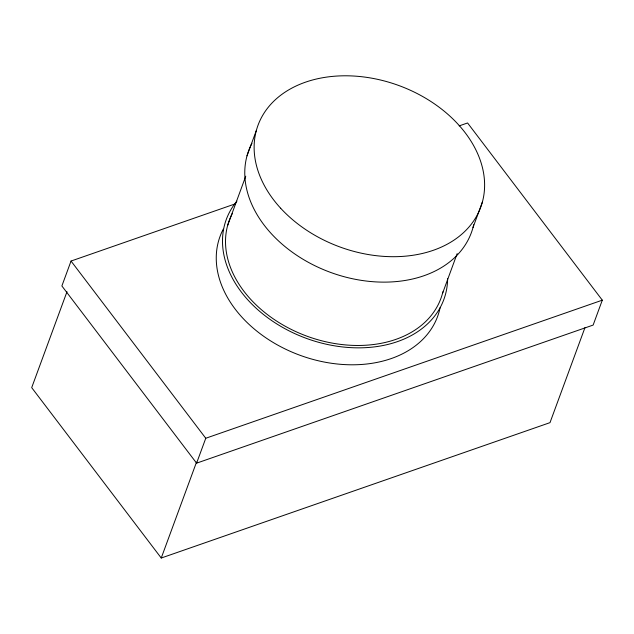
<?xml version="1.0" encoding="UTF-8"?>
<svg xmlns="http://www.w3.org/2000/svg" width="634" height="634" viewBox="0 0 634 634"><rect width="100%" height="100%" fill="white"/><g stroke="black" fill="none" stroke-linecap="round" stroke-linejoin="round"><path stroke-width="0.95" d="M235.642 203.728L71.04 261.049L61.878 285.958L196.595 463.161L593.139 325.076L602.3 300.167L467.575 122.964L459.159 125.889M66.998 291.703L31.7 387.636L161.242 558.023L550.003 422.64L584.96 327.635M247.006 155.845L256.366 130.422M227.646 225.435L245.754 176.197M161.242 558.023L196.54 462.091M196.595 463.161L205.765 438.26L602.3 300.167M442.477 293.55L457.177 253.6M473.012 227.503L482.371 202.072M71.04 261.049L205.765 438.26M442.928 291.775A112.797 81.683 20.2 0 1 306.38 335.972A112.797 81.683 20.2 0 1 232.329 213.507M473.709 224.698A118.661 85.931 20.2 0 1 330.465 272.366A118.661 85.931 20.2 0 1 251.936 143.3M440.083 307.775A115.911 83.942 20.2 0 1 300.571 355.484A115.911 83.942 20.2 0 1 223.255 229.183M447.636 278.477A115.911 83.942 20.2 0 1 306.198 338.31A115.911 83.942 20.2 0 1 236.91 201.137M280.672 208.245A118.661 85.931 20.2 0 0 477.442 214.625A118.661 85.931 20.2 0 0 349.992 75.866A118.661 85.931 20.2 0 0 280.672 208.245"/></g></svg>
